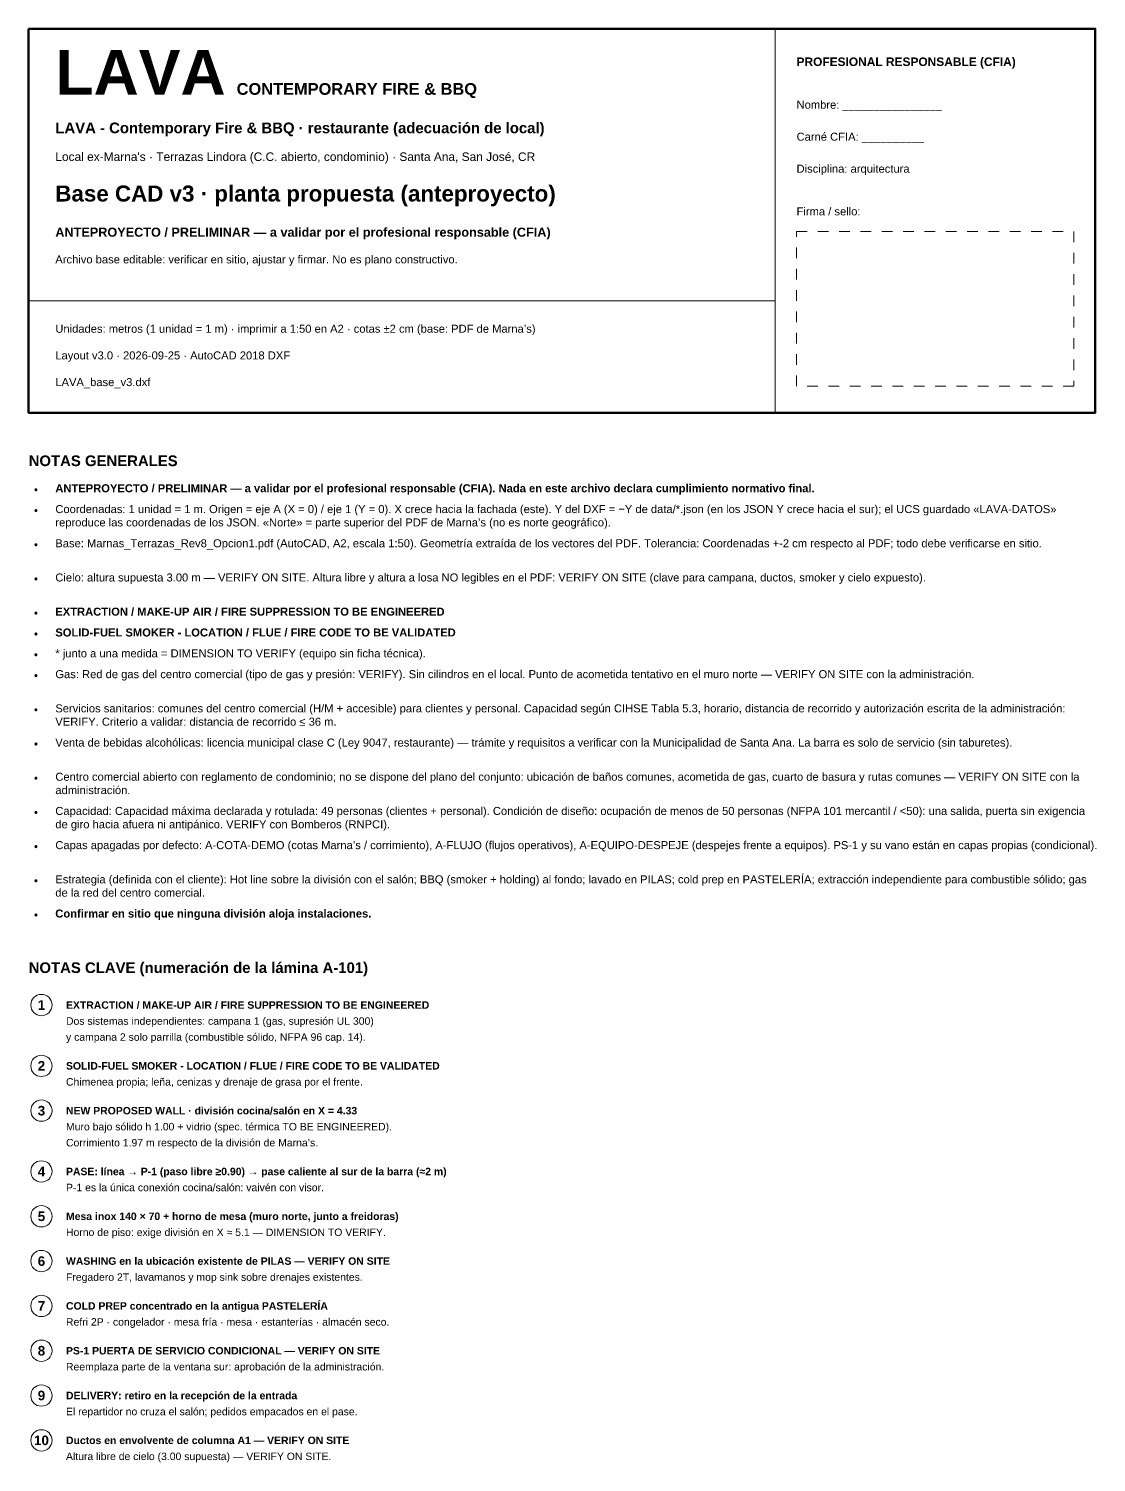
# Model space of a CAD drawing. Header units: metres. Extents: x -2.4 to 39.4, y -19.8 to 2.7.
# Drawn here: x 18.5 to 28.51, y -11.11 to 2.33 of the extents above; entities that cross this region are included whole.
import ezdxf
from ezdxf.enums import TextEntityAlignment as Align

# ---------------------------------------------------------------- set-up
doc = ezdxf.new("R2010")
doc.units = ezdxf.units.M
doc.linetypes.add('LAVA_FINO', pattern=[0.09, 0.06, -0.03])
doc.layers.add('A-NOTA-CLAVE', color=7, linetype='Continuous', lineweight=18)
doc.layers.add('A-TEXTO', color=7, linetype='Continuous', lineweight=18)
doc.styles.add('LAVA', font='arial.ttf')
doc.styles.add('LAVA-B', font='arialbd.ttf')

# ---------------------------------------------------------------- blocks, each defined once
blk = doc.blocks.new('LAVA-ROTULO')
for p, q in [((7, 0), (7, -3.6)), ((0, -2.55), (7, -2.55))]:
    blk.add_line(p, q)
at = {"lineweight": 50}
blk.add_lwpolyline([(0, 0), (10, 0), (10, -3.6), (0, -3.6)], close=True, dxfattribs=at)
at = {"linetype": 'LAVA_FINO'}
blk.add_lwpolyline([(7.2, -1.9), (9.8, -1.9), (9.8, -3.35), (7.2, -3.35)], close=True, dxfattribs=at)
for s, height, style, p in [('LAVA', 0.42, 'LAVA-B', (0.25, -0.62)), ('PROFESIONAL RESPONSABLE (CFIA)', 0.08, 'LAVA-B', (7.2, -0.35)), ('CONTEMPORARY FIRE & BBQ', 0.11, 'LAVA-B', (1.95, -0.62)), ('Firma / sello:', 0.075, 'LAVA', (7.2, -1.75))]:
    blk.add_text(s, height=height, dxfattribs=dict(style=style)).set_placement(p)
for tag, p, height, style in [('PROFESIONAL', (7.2, -0.75), 0.075, 'LAVA'), ('PROYECTO', (0.25, -0.98), 0.1, 'LAVA-B'), ('CARNE_CFIA', (7.2, -1.05), 0.075, 'LAVA'), ('UBICACION', (0.25, -1.24), 0.08, 'LAVA'), ('DISCIPLINA', (7.2, -1.35), 0.075, 'LAVA'), ('DOCUMENTO', (0.25, -1.62), 0.15, 'LAVA-B'), ('ESTADO', (0.25, -1.95), 0.085, 'LAVA-B'), ('NOTA', (0.25, -2.2), 0.075, 'LAVA'), ('ESCALA', (0.25, -2.85), 0.075, 'LAVA'), ('VERSION', (0.25, -3.1), 0.075, 'LAVA'), ('ARCHIVO', (0.25, -3.35), 0.075, 'LAVA')]:
    blk.add_attdef(tag, p, '', height=height, dxfattribs=dict(style=style))

msp = doc.modelspace()

# ---------------------------------------------------------------- linework, layer by layer
at = {"layer": 'A-NOTA-CLAVE', "true_color": 0xb35900}
msp.add_circle((18.62, -6.82125), 0.1, dxfattribs=at)
at = {"layer": 'A-NOTA-CLAVE', "true_color": 0x6e2508}
msp.add_circle((18.62, -7.39125), 0.1, dxfattribs=at)
at = {"layer": 'A-NOTA-CLAVE', "true_color": 0x111111}
msp.add_circle((18.62, -7.81125), 0.1, dxfattribs=at)
at = {"layer": 'A-NOTA-CLAVE', "true_color": 0x553688}
msp.add_circle((18.62, -8.38125), 0.1, dxfattribs=at)
at = {"layer": 'A-NOTA-CLAVE', "true_color": 0x8f4500}
msp.add_circle((18.62, -8.80125), 0.1, dxfattribs=at)
at = {"layer": 'A-NOTA-CLAVE', "true_color": 0x17737a}
msp.add_circle((18.62, -9.22125), 0.1, dxfattribs=at)
at = {"layer": 'A-NOTA-CLAVE', "true_color": 0x1a55b0}
msp.add_circle((18.62, -9.64125), 0.1, dxfattribs=at)
at = {"layer": 'A-NOTA-CLAVE', "true_color": 0xb00020}
msp.add_circle((18.62, -10.06125), 0.1, dxfattribs=at)
at = {"layer": 'A-NOTA-CLAVE', "true_color": 0x6d5f08}
msp.add_circle((18.62, -10.48125), 0.1, dxfattribs=at)
at = {"layer": 'A-NOTA-CLAVE', "true_color": 0x555555}
msp.add_circle((18.62, -10.90125), 0.1, dxfattribs=at)

# ---------------------------------------------------------------- block references
at = {"layer": 'A-TEXTO'}
ref = msp.add_blockref('LAVA-ROTULO', (18.5, 2.33), dxfattribs=at)
ref.add_attrib('PROYECTO', 'LAVA - Contemporary Fire & BBQ · restaurante (adecuación de local)', (18.75, 1.35), dxfattribs={"height": 0.1, "style": 'LAVA-B'})
ref.add_attrib('UBICACION', "Local ex-Marna's · Terrazas Lindora (C.C. abierto, condominio) · Santa Ana, San José, CR", (18.75, 1.09), dxfattribs={"height": 0.08, "style": 'LAVA'})
ref.add_attrib('DOCUMENTO', 'Base CAD v3 · planta propuesta (anteproyecto)', (18.75, 0.71), dxfattribs={"height": 0.15, "style": 'LAVA-B'})
ref.add_attrib('ESTADO', 'ANTEPROYECTO / PRELIMINAR — a validar por el profesional responsable (CFIA)', (18.75, 0.38), dxfattribs={"height": 0.085, "style": 'LAVA-B'})
ref.add_attrib('NOTA', 'Archivo base editable: verificar en sitio, ajustar y firmar. No es plano constructivo.', (18.75, 0.13), dxfattribs={"height": 0.075, "style": 'LAVA'})
ref.add_attrib('ESCALA', 'Unidades: metros (1 unidad = 1 m) · imprimir a 1:50 en A2 · cotas ±2 cm (base: PDF de Marna’s)', (18.75, -0.52), dxfattribs={"height": 0.075, "style": 'LAVA'})
ref.add_attrib('VERSION', 'Layout v3.0 · 2026-09-25 · AutoCAD 2018 DXF', (18.75, -0.77), dxfattribs={"height": 0.075, "style": 'LAVA'})
ref.add_attrib('ARCHIVO', 'LAVA_base_v3.dxf', (18.75, -1.02), dxfattribs={"height": 0.075, "style": 'LAVA'})
ref.add_attrib('PROFESIONAL', 'Nombre: ________________', (25.7, 1.58), dxfattribs={"height": 0.075, "style": 'LAVA'})
ref.add_attrib('CARNE_CFIA', 'Carné CFIA: __________', (25.7, 1.28), dxfattribs={"height": 0.075, "style": 'LAVA'})
ref.add_attrib('DISCIPLINA', 'Disciplina: arquitectura', (25.7, 0.98), dxfattribs={"height": 0.075, "style": 'LAVA'})

# ---------------------------------------------------------------- texts
at = {"layer": 'A-NOTA-CLAVE', "true_color": 0xb35900, "style": 'LAVA-B'}
msp.add_text('1', height=0.09, dxfattribs=at).set_placement((18.62, -6.82125), align=Align.MIDDLE_CENTER)
at = {"layer": 'A-NOTA-CLAVE', "true_color": 0x6e2508, "style": 'LAVA-B'}
msp.add_text('2', height=0.09, dxfattribs=at).set_placement((18.62, -7.39125), align=Align.MIDDLE_CENTER)
at = {"layer": 'A-NOTA-CLAVE', "true_color": 0x111111, "style": 'LAVA-B'}
msp.add_text('3', height=0.09, dxfattribs=at).set_placement((18.62, -7.81125), align=Align.MIDDLE_CENTER)
at = {"layer": 'A-NOTA-CLAVE', "true_color": 0x553688, "style": 'LAVA-B'}
msp.add_text('4', height=0.09, dxfattribs=at).set_placement((18.62, -8.38125), align=Align.MIDDLE_CENTER)
at = {"layer": 'A-NOTA-CLAVE', "true_color": 0x8f4500, "style": 'LAVA-B'}
msp.add_text('5', height=0.09, dxfattribs=at).set_placement((18.62, -8.80125), align=Align.MIDDLE_CENTER)
at = {"layer": 'A-NOTA-CLAVE', "true_color": 0x17737a, "style": 'LAVA-B'}
msp.add_text('6', height=0.09, dxfattribs=at).set_placement((18.62, -9.22125), align=Align.MIDDLE_CENTER)
at = {"layer": 'A-NOTA-CLAVE', "true_color": 0x1a55b0, "style": 'LAVA-B'}
msp.add_text('7', height=0.09, dxfattribs=at).set_placement((18.62, -9.64125), align=Align.MIDDLE_CENTER)
at = {"layer": 'A-NOTA-CLAVE', "true_color": 0xb00020, "style": 'LAVA-B'}
msp.add_text('8', height=0.09, dxfattribs=at).set_placement((18.62, -10.06125), align=Align.MIDDLE_CENTER)
at = {"layer": 'A-NOTA-CLAVE', "true_color": 0x6d5f08, "style": 'LAVA-B'}
msp.add_text('9', height=0.09, dxfattribs=at).set_placement((18.62, -10.48125), align=Align.MIDDLE_CENTER)
at = {"layer": 'A-NOTA-CLAVE', "true_color": 0x555555, "style": 'LAVA-B'}
msp.add_text('10', height=0.09, dxfattribs=at).set_placement((18.62, -10.90125), align=Align.MIDDLE_CENTER)
at = {"layer": 'A-TEXTO'}
for s, height, style, p in [('NOTAS GENERALES', 0.1, 'LAVA-B', (18.5, -1.72)), ('•', 0.075, 'LAVA', (18.55, -1.99)), ('•', 0.075, 'LAVA', (18.55, -2.18525)), ('•', 0.075, 'LAVA', (18.55, -2.50575)), ('•', 0.075, 'LAVA', (18.55, -2.82625)), ('•', 0.075, 'LAVA', (18.55, -3.14675)), ('•', 0.075, 'LAVA', (18.55, -3.342)), ('•', 0.075, 'LAVA', (18.55, -3.53725)), ('•', 0.075, 'LAVA', (18.55, -3.7325)), ('•', 0.075, 'LAVA', (18.55, -4.053)), ('•', 0.075, 'LAVA', (18.55, -4.3735)), ('•', 0.075, 'LAVA', (18.55, -4.694)), ('•', 0.075, 'LAVA', (18.55, -5.0145)), ('•', 0.075, 'LAVA', (18.55, -5.335)), ('•', 0.075, 'LAVA', (18.55, -5.6555)), ('•', 0.075, 'LAVA', (18.55, -5.976)), ('NOTAS CLAVE (numeración de la lámina A-101)', 0.1, 'LAVA-B', (18.5, -6.47125)), ('EXTRACTION / MAKE-UP AIR / FIRE SUPPRESSION TO BE ENGINEERED', 0.07, 'LAVA-B', (18.85, -6.82125)), ('Dos sistemas independientes: campana 1 (gas, supresión UL 300)', 0.07, 'LAVA', (18.85, -6.97125)), ('y campana 2 solo parrilla (combustible sólido, NFPA 96 cap. 14).', 0.07, 'LAVA', (18.85, -7.12125)), ('SOLID-FUEL SMOKER - LOCATION / FLUE / FIRE CODE TO BE VALIDATED', 0.07, 'LAVA-B', (18.85, -7.39125)), ('Chimenea propia; leña, cenizas y drenaje de grasa por el frente.', 0.07, 'LAVA', (18.85, -7.54125)), ('NEW PROPOSED WALL · división cocina/salón en X = 4.33', 0.07, 'LAVA-B', (18.85, -7.81125)), ('Muro bajo sólido h 1.00 + vidrio (spec. térmica TO BE ENGINEERED).', 0.07, 'LAVA', (18.85, -7.96125)), ('Corrimiento 1.97 m respecto de la división de Marna’s.', 0.07, 'LAVA', (18.85, -8.11125)), ('PASE: línea → P-1 (paso libre ≥0.90) → pase caliente al sur de la barra (≈2 m)', 0.07, 'LAVA-B', (18.85, -8.38125)), ('P-1 es la única conexión cocina/salón: vaivén con visor.', 0.07, 'LAVA', (18.85, -8.53125)), ('Mesa inox 140 × 70 + horno de mesa (muro norte, junto a freidoras)', 0.07, 'LAVA-B', (18.85, -8.80125)), ('Horno de piso: exige división en X ≈ 5.1 — DIMENSION TO VERIFY.', 0.07, 'LAVA', (18.85, -8.95125)), ('WASHING en la ubicación existente de PILAS — VERIFY ON SITE', 0.07, 'LAVA-B', (18.85, -9.22125)), ('Fregadero 2T, lavamanos y mop sink sobre drenajes existentes.', 0.07, 'LAVA', (18.85, -9.37125)), ('COLD PREP concentrado en la antigua PASTELERÍA', 0.07, 'LAVA-B', (18.85, -9.64125)), ('Refri 2P · congelador · mesa fría · mesa · estanterías · almacén seco.', 0.07, 'LAVA', (18.85, -9.79125)), ('PS-1 PUERTA DE SERVICIO CONDICIONAL — VERIFY ON SITE', 0.07, 'LAVA-B', (18.85, -10.06125)), ('Reemplaza parte de la ventana sur: aprobación de la administración.', 0.07, 'LAVA', (18.85, -10.21125)), ('DELIVERY: retiro en la recepción de la entrada', 0.07, 'LAVA-B', (18.85, -10.48125)), ('El repartidor no cruza el salón; pedidos empacados en el pase.', 0.07, 'LAVA', (18.85, -10.63125)), ('Ductos en envolvente de columna A1 — VERIFY ON SITE', 0.07, 'LAVA-B', (18.85, -10.90125)), ('Altura libre de cielo (3.00 supuesta) — VERIFY ON SITE.', 0.07, 'LAVA', (18.85, -11.05125))]:
    msp.add_text(s, height=height, dxfattribs=dict(at, style=style)).set_placement(p, align=Align.MIDDLE_LEFT)
at = {"layer": 'A-TEXTO', "color": 1, "char_height": 0.075, "width": 9.7, "attachment_point": 1, "style": 'LAVA-B'}
for s, insert in [('ANTEPROYECTO / PRELIMINAR — a validar por el profesional responsable (CFIA). Nada en este archivo declara cumplimiento normativo final.', (18.75, -1.94)), ('EXTRACTION / MAKE-UP AIR / FIRE SUPPRESSION TO BE ENGINEERED', (18.75, -3.09675)), ('SOLID-FUEL SMOKER - LOCATION / FLUE / FIRE CODE TO BE VALIDATED', (18.75, -3.292)), ('Confirmar en sitio que ninguna división aloja instalaciones.', (18.75, -5.926))]:
    msp.add_mtext(s, dxfattribs=dict(at, insert=insert))
at = {"layer": 'A-TEXTO', "char_height": 0.075, "width": 9.7, "attachment_point": 1, "style": 'LAVA'}
for s, insert in [('Coordenadas: 1 unidad = 1 m. Origen = eje A (X = 0) / eje 1 (Y = 0). X crece hacia la fachada (este). Y del DXF = −Y de data/*.json (en los JSON Y crece hacia el sur); el UCS guardado «LAVA-DATOS» reproduce las coordenadas de los JSON. «Norte» = parte superior del PDF de Marna’s (no es norte geográfico).', (18.75, -2.13525)), ('Base: Marnas_Terrazas_Rev8_Opcion1.pdf (AutoCAD, A2, escala 1:50). Geometría extraída de los vectores del PDF. Tolerancia: Coordenadas +-2 cm respecto al PDF; todo debe verificarse en sitio.', (18.75, -2.45575)), ('Cielo: altura supuesta 3.00 m — VERIFY ON SITE. Altura libre y altura a losa NO legibles en el PDF: VERIFY ON SITE (clave para campana, ductos, smoker y cielo expuesto).', (18.75, -2.77625)), ('* junto a una medida = DIMENSION TO VERIFY (equipo sin ficha técnica).', (18.75, -3.48725)), ('Gas: Red de gas del centro comercial (tipo de gas y presión: VERIFY). Sin cilindros en el local. Punto de acometida tentativo en el muro norte — VERIFY ON SITE con la administración.', (18.75, -3.6825)), ('Servicios sanitarios: comunes del centro comercial (H/M + accesible) para clientes y personal. Capacidad según CIHSE Tabla 5.3, horario, distancia de recorrido y autorización escrita de la administración: VERIFY. Criterio a validar: distancia de recorrido ≤ 36 m.', (18.75, -4.003)), ('Venta de bebidas alcohólicas: licencia municipal clase C (Ley 9047, restaurante) — trámite y requisitos a verificar con la Municipalidad de Santa Ana. La barra es solo de servicio (sin taburetes).', (18.75, -4.3235)), ('Centro comercial abierto con reglamento de condominio; no se dispone del plano del conjunto: ubicación de baños comunes, acometida de gas, cuarto de basura y rutas comunes — VERIFY ON SITE con la administración.', (18.75, -4.644)), ('Capacidad: Capacidad máxima declarada y rotulada: 49 personas (clientes + personal). Condición de diseño: ocupación de menos de 50 personas (NFPA 101 mercantil / <50): una salida, puerta sin exigencia de giro hacia afuera ni antipánico. VERIFY con Bomberos (RNPCI).', (18.75, -4.9645)), ('Capas apagadas por defecto: A-COTA-DEMO (cotas Marna’s / corrimiento), A-FLUJO (flujos operativos), A-EQUIPO-DESPEJE (despejes frente a equipos). PS-1 y su vano están en capas propias (condicional).', (18.75, -5.285)), ('Estrategia (definida con el cliente): Hot line sobre la división con el salón; BBQ (smoker + holding) al fondo; lavado en PILAS; cold prep en PASTELERÍA; extracción independiente para combustible sólido; gas de la red del centro comercial.', (18.75, -5.6055))]:
    msp.add_mtext(s, dxfattribs=dict(at, insert=insert))

doc.saveas('drawing.dxf')
